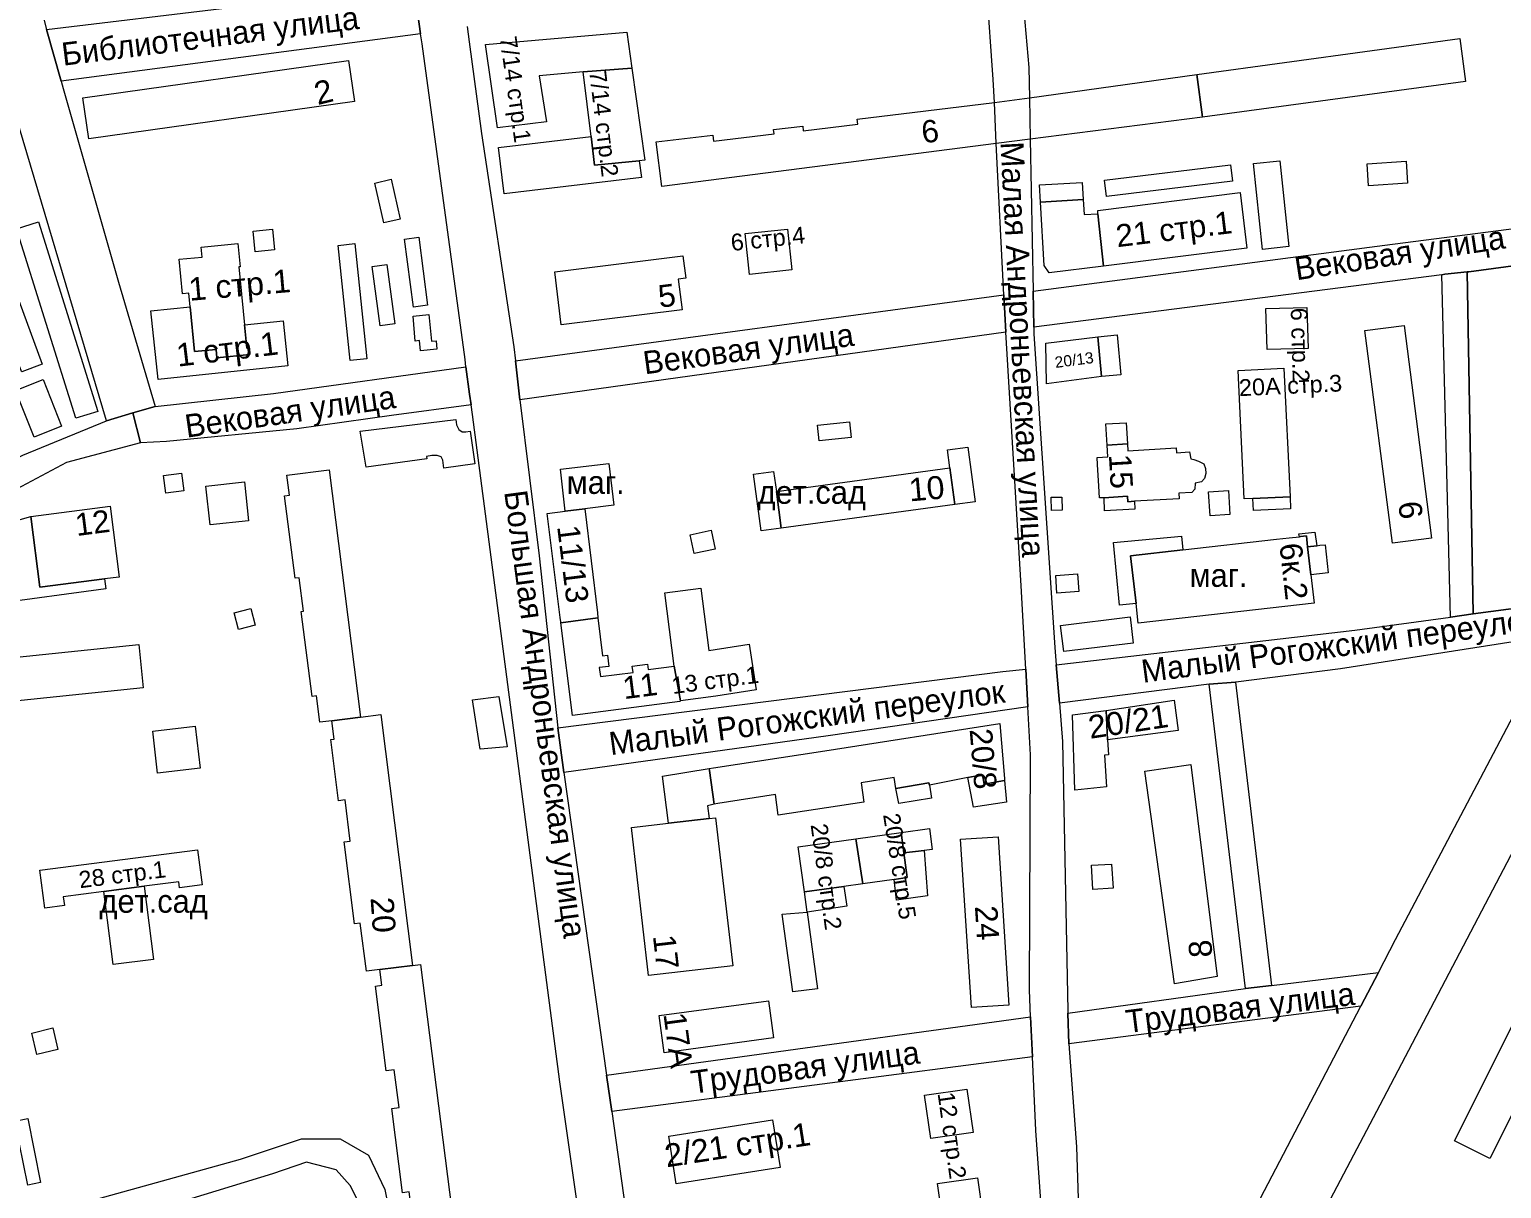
# Model space of a CAD drawing. Header units: metres. Extents: x 9999 to 15101, y 6965 to 11034.
# Drawn here: x 10699.5 to 11160, y 8257.3 to 8619.8 of the extents above; entities that cross this region are included whole.
import ezdxf
from ezdxf.enums import TextEntityAlignment as Align

# ---------------------------------------------------------------- set-up
doc = ezdxf.new("R2010")
doc.units = ezdxf.units.M
doc.header["$MEASUREMENT"] = 0
for name, color, linetype, lineweight in [('Слой 25', 7, 'Continuous', 0), ('Слой 26', 7, 'Continuous', 0), ('Слой 29', 7, 'Continuous', 0), ('Слой 3', 7, 'Continuous', 0), ('Слой 43', 7, 'Continuous', 0), ('Слой 47', 7, 'Continuous', 0), ('Слой 53', 7, 'Continuous', 0), ('Слой 8', 7, 'Continuous', 0), ('Слой 9', 7, 'Continuous', 0)]:
    doc.layers.add(name, color=color, linetype=linetype, lineweight=lineweight)
doc.styles.add('Style-arial', font='arial.shx')
doc.styles.add('Style-p131', font='p131.shx')

msp = doc.modelspace()

# ---------------------------------------------------------------- linework, layer by layer
at = {"layer": 'Слой 25', "color": 8, "linetype": 'Continuous', "lineweight": 0, "flags": 128}
for points in [[(10677.4, 8814.84), (10678.98, 8762.36), (10679.91, 8744.95), (10681.29, 8740.02), (10683.6, 8721.53), (10684.53, 8715.68), (10687.61, 8699.96), (10703.9, 8623.39), (10704.91, 8619.7), (10709.45, 8603.64), (10710.13, 8601.25), (10727.42, 8540.7), (10738.87, 8501.89), (10731.93, 8499.87), (10723.6, 8497.44), (10691.81, 8604.3), (10676.55, 8681.27), (10676.4, 8682.53), (10666.92, 8761.48), (10663.85, 8804.2), (10677.4, 8814.84)], [(10821.9, 8618.42), (10709.45, 8603.64), (10704.91, 8619.7), (10819.8, 8633.57), (10821.9, 8618.42)], [(11141.32, 8543.08), (11013.72, 8526.72), (11013.5, 8537.92), (11123.52, 8552.32), (11250.29, 8568.7), (11243.82, 8556.66), (11149.76, 8544), (11149.3, 8543.95), (11142.24, 8543.2), (11141.32, 8543.08)], [(11004.96, 8525.12), (10852.96, 8504), (10851.54, 8516.16), (11004.37, 8536.81), (11004.96, 8525.12)], [(10812.8, 8499.04), (10783.2, 8494.88), (10742.4, 8490.95), (10734.23, 8490.49), (10731.93, 8499.87), (10738.87, 8501.89), (10775.84, 8505.92), (10836.1, 8514.25), (10837.21, 8505.71), (10837.67, 8502.39), (10812.8, 8499.04)], [(10731.93, 8499.87), (10734.23, 8490.49), (10711.13, 8484.33), (10684.49, 8470.15), (10659.56, 8450.81), (10619.52, 8411.53), (10597.32, 8388.11), (10593.34, 8383.8), (10589.49, 8379.48), (10525.12, 8304.06), (10490.51, 8269.46), (10482.24, 8275.95), (10587.46, 8389.3), (10630.72, 8435.74), (10655.53, 8458), (10678.02, 8477.08), (10697.52, 8486.63), (10723.6, 8497.44), (10731.93, 8499.87)], [(11068.53, 8415.04), (11021.74, 8409.11), (11020.76, 8421.12), (11114.14, 8431.93), (11144.04, 8436), (11151.16, 8437.02), (11182.71, 8441.22), (11176.98, 8430.41), (11109.69, 8419.85), (11076.96, 8415.68), (11076.8, 8415.67), (11068.53, 8415.04)], [(10949.39, 8398.85), (10866.7, 8387.4), (10864.8, 8401.39), (11004, 8419.04), (11011.18, 8419.69), (11011.82, 8408), (10949.39, 8398.85)], [(11024.72, 8302.56), (11024.37, 8312.16), (11079.9, 8319.85), (11088.05, 8320.87), (11121.5, 8324.94), (11116.04, 8314.36), (11024.72, 8302.56)], [(11013.31, 8298.56), (10881.7, 8281.43), (10880.05, 8292.75), (11012.72, 8311.04), (11013.31, 8298.56)]]:
    msp.add_lwpolyline(points, close=True, dxfattribs=at)
for points in [[(11009.39, 8639.84), (11012.16, 8607.84), (11012.34, 8598.39), (11012.58, 8585.41), (11013.5, 8537.92), (11013.72, 8526.72), (11013.76, 8524.64), (11020.32, 8426.56), (11020.76, 8421.12), (11021.74, 8409.11), (11022.72, 8397.12), (11024.32, 8312.96), (11024.37, 8312.16), (11024.72, 8302.56), (11027.04, 8270.4), (11028.32, 8231.52)], [(10871.01, 8252.04), (10865.42, 8290.71), (10838.1, 8499.35), (10837.67, 8502.39), (10837.21, 8505.71), (10836.1, 8514.25), (10835.81, 8516.53), (10822.34, 8615.25), (10821.9, 8618.42), (10819.8, 8633.57)], [(11024, 8138.95), (11014.4, 8275.52), (11013.31, 8298.56), (11012.72, 8311.04), (11012.32, 8319.52), (11012.64, 8392.96), (11011.82, 8408), (11011.18, 8419.69), (11009.76, 8445.76), (11004.96, 8525.12), (11004.37, 8536.81), (11001.98, 8584.1), (11001.37, 8596.89), (11000.96, 8604.16), (11000.96, 8604.16), (10999.04, 8632.32)], [(10836.49, 8620.64), (10837.12, 8615.84), (10840.96, 8587.2), (10851.04, 8520.48), (10851.54, 8516.16), (10852.96, 8504), (10859.04, 8455.2), (10864.8, 8401.39), (10866.7, 8387.4), (10880.05, 8292.75), (10881.7, 8281.43), (10892.12, 8206.75)], [(11182.24, 8398.4), (11123.04, 8285.44), (11043.2, 8133.92), (11019.96, 8086.53), (11018.24, 8077.76), (10994.56, 8084.16), (10994.56, 8084.16), (11012.25, 8117.02), (11020.09, 8131.57), (11024, 8138.95), (11031.29, 8152.69), (11035.23, 8160.12), (11044.77, 8178.13), (11116.04, 8314.36), (11121.5, 8324.94), (11126.85, 8335.25), (11176.98, 8430.41)], [(10696.85, 8247.46), (10765.55, 8266.54), (10784.63, 8272.9), (10796.72, 8272.9), (10805.62, 8267.81), (10810.71, 8257), (10812.32, 8249.12), (10815.04, 8245.92), (10822.24, 8245.76), (10830.43, 8247.46), (10871.01, 8252.04), (10872.54, 8241.1), (10825.98, 8236.65), (10812.62, 8236.01), (10805.62, 8239.83), (10802.44, 8253.18), (10799.9, 8258.27), (10795.52, 8263.2), (10786.24, 8265.6), (10775.52, 8261.92), (10732.64, 8248.8), (10708.44, 8241.2), (10666.22, 8231.33)]]:
    msp.add_lwpolyline(points, dxfattribs=at)
at = {"layer": 'Слой 26', "color": 8, "linetype": 'Continuous', "lineweight": 0, "flags": 128}
for points in [[(11141.32, 8543.08), (11142.24, 8543.2), (11149.3, 8543.95), (11151.16, 8437.02), (11144.04, 8436), (11141.32, 8543.08)], [(11068.53, 8415.04), (11076.8, 8415.67), (11088.05, 8320.87), (11079.9, 8319.85), (11068.53, 8415.04)]]:
    msp.add_lwpolyline(points, close=True, dxfattribs=at)
at = {"layer": 'Слой 3', "color": 8, "linetype": 'Continuous', "lineweight": 0, "flags": 128}
for points in [[(10872.8, 8606.56), (10859.04, 8605.28), (10861.28, 8590.88), (10845.92, 8588.96), (10842.24, 8615.04), (10886.4, 8618.88), (10887.97, 8607.63), (10872.8, 8606.56)], [(11066.51, 8592.34), (11064.68, 8605.67), (11146.95, 8616.96), (11148.79, 8603.52), (11066.51, 8592.34)], [(10801.18, 8597.2), (10718.09, 8585.52), (10716.28, 8598.36), (10799.37, 8610.05), (10801.18, 8597.2)], [(10887.97, 8607.63), (10892, 8578.88), (10890.28, 8578.7), (10876.32, 8577.28), (10875.24, 8586.25), (10872.8, 8606.56), (10887.97, 8607.63)], [(10897.32, 8570.61), (10895.62, 8584.63), (10913.27, 8586.76), (10913.5, 8584.81), (10932.46, 8587.1), (10932.3, 8588.45), (10941.43, 8589.55), (10941.61, 8588.06), (10958.66, 8590.12), (10958.47, 8591.72), (11001.37, 8596.89), (11012.34, 8598.39), (11064.68, 8605.67), (11066.51, 8592.34), (11012.58, 8585.41), (11001.98, 8584.1), (10897.32, 8570.61)], [(10875.24, 8586.25), (10876.32, 8577.28), (10890.28, 8578.7), (10891.04, 8573.44), (10848, 8568.32), (10846.24, 8582.88), (10875.24, 8586.25)], [(11085.28, 8550.99), (11082.43, 8577.83), (11090.64, 8578.7), (11093.49, 8551.86), (11085.28, 8550.99)], [(11130.64, 8571.65), (11118.42, 8570.89), (11117.99, 8577.79), (11130.21, 8578.56), (11130.64, 8571.65)], [(10812.68, 8572.9), (10815.5, 8560.49), (10810.45, 8559.34), (10807.62, 8571.75), (10812.68, 8572.9)], [(11015.84, 8565.76), (11015.52, 8571.14), (11028.8, 8571.94), (11029.12, 8566.56), (11015.84, 8565.76)], [(11033.74, 8562.08), (11035.5, 8545.79), (11018.56, 8543.68), (11016.96, 8545.92), (11015.84, 8565.76), (11029.12, 8566.56), (11029.44, 8561.92), (11033.74, 8562.08)], [(11033.74, 8562.08), (11033.76, 8563.2), (11078.24, 8568.8), (11080.32, 8551.36), (11035.5, 8545.79), (11033.74, 8562.08)], [(10695.52, 8557.44), (10702.33, 8559.58), (10720.9, 8500.34), (10714.09, 8498.21), (10695.52, 8557.44)], [(10776.2, 8550.87), (10770.15, 8550.23), (10769.48, 8556.65), (10775.52, 8557.29), (10776.2, 8550.87)], [(10937.99, 8544.56), (10924.8, 8543.14), (10923.43, 8555.92), (10936.63, 8557.33), (10937.99, 8544.56)], [(10688.86, 8554.87), (10703.57, 8515.06), (10697.11, 8512.67), (10697.04, 8512.85), (10692.6, 8524.86), (10684.81, 8545.97), (10682.69, 8551.7), (10682.4, 8552.48), (10688.86, 8554.87)], [(10753.28, 8551.68), (10764.73, 8552.79), (10765.43, 8545.55), (10765.06, 8545.51), (10766.82, 8527.36), (10767.53, 8520.07), (10768.33, 8520.15), (10768.52, 8518.1), (10758.17, 8517.1), (10757.92, 8519.71), (10751.19, 8519.05), (10749.83, 8533.04), (10749.42, 8537.27), (10747.44, 8537.08), (10746.39, 8547.91), (10753.58, 8548.61), (10753.28, 8551.68)], [(10796.13, 8552.26), (10801.28, 8552.81), (10805.03, 8516.76), (10799.89, 8516.22), (10796.13, 8552.26)], [(10821.39, 8554.78), (10824.07, 8533.54), (10819.67, 8532.95), (10816.89, 8554.22), (10821.39, 8554.78)], [(10863.84, 8544), (10903.97, 8548.98), (10904.83, 8542.02), (10902.49, 8541.73), (10903.69, 8532.08), (10865.9, 8527.4), (10863.84, 8544)], [(10806.79, 8545.67), (10811.34, 8546.28), (10813.8, 8527.67), (10809.24, 8527.07), (10806.79, 8545.67)], [(10766.82, 8527.36), (10778.94, 8528.64), (10780.42, 8514.59), (10739.77, 8510.29), (10737.5, 8531.74), (10749.83, 8533.04), (10751.19, 8519.05), (10757.92, 8519.71), (10758.17, 8517.1), (10768.52, 8518.1), (10768.33, 8520.15), (10767.53, 8520.07), (10766.82, 8527.36)], [(10819.55, 8530.15), (10824.52, 8530.61), (10825.3, 8522.32), (10826.74, 8522.45), (10826.99, 8519.76), (10821.87, 8519.28), (10821.57, 8522.47), (10820.25, 8522.3), (10819.55, 8530.15)], [(11099.16, 8532.84), (11099.52, 8520.02), (11086.7, 8519.66), (11086.34, 8532.48), (11099.16, 8532.84)], [(11034.94, 8511.25), (11033.79, 8523.69), (11039.76, 8524.24), (11040.91, 8511.76), (11034.94, 8511.25)], [(11125.91, 8459.17), (11117.31, 8525.6), (11129.52, 8527.18), (11138.11, 8460.75), (11125.91, 8459.17)], [(11033.79, 8523.69), (11034.94, 8511.25), (11017.66, 8508.97), (11017.53, 8521.66), (11033.79, 8523.69)], [(10695.2, 8506.88), (10703.81, 8510.29), (10709.6, 8495.68), (10700.99, 8492.27), (10695.2, 8506.88)], [(11093.88, 8473.67), (11082.26, 8473.12), (11079.53, 8472.99), (11077.62, 8513.16), (11091.97, 8513.84), (11093.88, 8473.67)], [(10802.96, 8494.16), (10832.88, 8497.76), (10833.12, 8496.16), (10833.84, 8494.64), (10834.88, 8494), (10836.08, 8494), (10837.44, 8494.16), (10838.88, 8483.92), (10829.12, 8482.56), (10828.88, 8485.04), (10828.32, 8486.08), (10827.12, 8486.56), (10825.44, 8486.56), (10823.76, 8486.24), (10823.84, 8485.52), (10804.88, 8482.88), (10802.96, 8494.16)], [(10946.03, 8495.99), (10956.07, 8497.08), (10956.61, 8492.18), (10946.56, 8491.09), (10946.03, 8495.99)], [(11042.99, 8490.18), (11036.66, 8489.81), (11036.27, 8496.4), (11042.6, 8496.77), (11042.99, 8490.18)], [(10987.47, 8482.68), (10986.7, 8488.3), (10993.07, 8489.16), (10995.38, 8472.1), (10989.02, 8471.24), (10987.47, 8482.68)], [(11034.26, 8473.28), (11034.04, 8477.01), (11033.64, 8483.75), (11033.51, 8485.95), (11036.88, 8486.15), (11036.66, 8489.81), (11042.99, 8490.18), (11043.14, 8488.03), (11058.27, 8488.92), (11058.36, 8487.41), (11062.4, 8487.65), (11062.8, 8485.51), (11063.75, 8485.35), (11065.25, 8484.8), (11066.91, 8483.93), (11067.39, 8482.5), (11067.55, 8480.91), (11067.15, 8479.33), (11066.2, 8478.3), (11064.22, 8477.9), (11064.06, 8476), (11063.15, 8474.98), (11059.11, 8474.74), (11059.2, 8473.05), (11045.21, 8472.23), (11043.09, 8472.11), (11042.99, 8473.79), (11035.7, 8473.36), (11034.26, 8473.28)], [(10867.14, 8469.12), (10865.69, 8482.25), (10880.77, 8484.09), (10882.3, 8471.06), (10873.27, 8469.91), (10867.14, 8469.12)], [(10934.73, 8463.86), (10933.18, 8475.31), (10987.47, 8482.68), (10989.02, 8471.24), (10934.73, 8463.86)], [(10741.52, 8480.32), (10747.11, 8481.04), (10747.81, 8475.48), (10742.22, 8474.77), (10741.52, 8480.32)], [(10768.1, 8466.17), (10756.04, 8464.87), (10754.73, 8477.01), (10766.79, 8478.31), (10768.1, 8466.17)], [(10794.08, 8403.61), (10790.33, 8403.14), (10789.29, 8411.4), (10787.94, 8411.22), (10784.57, 8437.82), (10785.23, 8437.9), (10783.92, 8448.32), (10782.61, 8448.15), (10779.35, 8473.92), (10780.88, 8474.11), (10780.08, 8480.4), (10793.32, 8482.07), (10803.1, 8404.76), (10794.08, 8403.61)], [(10933.18, 8475.31), (10934.73, 8463.86), (10928.47, 8463.01), (10926.07, 8480.73), (10932.33, 8481.58), (10933.18, 8475.31)], [(11019.15, 8473.47), (11022.48, 8473.55), (11022.58, 8469.46), (11019.26, 8469.37), (11019.15, 8473.47)], [(11035.7, 8473.36), (11042.99, 8473.79), (11043.09, 8472.11), (11045.21, 8472.23), (11045.36, 8469.74), (11035.84, 8469.2), (11035.7, 8473.36)], [(11075.07, 8468.08), (11068.86, 8467.69), (11068.39, 8475.2), (11074.6, 8475.59), (11075.07, 8468.08)], [(11082.26, 8473.12), (11093.88, 8473.67), (11094.06, 8469.87), (11082.44, 8469.32), (11082.26, 8473.12)], [(10727.6, 8448.54), (10722.99, 8447.95), (10702.83, 8445.34), (10699.97, 8467.47), (10724.74, 8470.67), (10727.6, 8448.54)], [(10877.39, 8435.78), (10865.81, 8434.19), (10865.77, 8434.5), (10865.6, 8435.87), (10861.52, 8468.46), (10867.14, 8469.12), (10873.27, 8469.91), (10877.2, 8437.31), (10877.39, 8435.78)], [(10914, 8457.3), (10907.46, 8455.9), (10906.2, 8461.76), (10912.74, 8463.16), (10914, 8457.3)], [(11060.29, 8457.02), (11044.01, 8455.18), (11045.69, 8440.27), (11040.54, 8439.78), (11038.69, 8459.37), (11059.88, 8461.37), (11060.29, 8457.02)], [(11098.99, 8461.4), (11099.37, 8458.03), (11099.58, 8456.21), (11100.36, 8449.28), (11101.37, 8440.34), (11046.39, 8434.12), (11045.69, 8440.27), (11044.01, 8455.18), (11060.29, 8457.02), (11089.63, 8460.34), (11093.6, 8460.79), (11096.8, 8461.15), (11097.13, 8461.19), (11098.99, 8461.4)], [(11102.22, 8458.35), (11099.37, 8458.03), (11098.99, 8461.4), (11097.13, 8461.19), (11096.8, 8461.15), (11096.64, 8462.08), (11101.6, 8462.56), (11102.22, 8458.35)], [(11103.2, 8458.47), (11104.81, 8458.65), (11105.8, 8449.89), (11100.36, 8449.28), (11099.58, 8456.21), (11099.37, 8458.03), (11102.22, 8458.35), (11103.2, 8458.47)], [(11027.79, 8444), (11020.96, 8443.52), (11020.58, 8449.03), (11027.41, 8449.51), (11027.79, 8444)], [(10912.01, 8425.61), (10924.66, 8427.57), (10926.86, 8413.3), (10914.22, 8411.35), (10903.15, 8409.88), (10901.23, 8420.69), (10898.34, 8443.56), (10909.56, 8445.06), (10912.01, 8425.61)], [(10763.61, 8437.38), (10768.83, 8438.75), (10770.2, 8433.54), (10764.98, 8432.16), (10763.61, 8437.38)], [(10901.23, 8420.69), (10903.15, 8409.88), (10902.94, 8409.6), (10869.39, 8405.29), (10865.81, 8434.19), (10877.39, 8435.78), (10878.85, 8423.89), (10880.32, 8424.08), (10880.75, 8420.6), (10877.79, 8420.24), (10878.14, 8417.4), (10888.38, 8418.66), (10888.13, 8420.72), (10892.91, 8421.31), (10893.12, 8419.62), (10901.23, 8420.69)], [(11022.08, 8433.44), (11043.82, 8436.08), (11044.81, 8427.92), (11023.07, 8425.28), (11022.08, 8433.44)], [(10733.75, 8427.49), (10735.16, 8413.89), (10650.68, 8405.16), (10649.28, 8418.75), (10733.75, 8427.49)], [(10846.32, 8411.23), (10848.96, 8395.5), (10840.49, 8394.73), (10838.18, 8410.14), (10846.32, 8411.23)], [(11058.9, 8400.52), (11036.8, 8397.6), (11036.32, 8406.81), (11057.64, 8410.06), (11058.9, 8400.52)], [(10809.42, 8405.56), (10819.35, 8327.1), (10809.14, 8325.81), (10804.93, 8325.28), (10803.03, 8340.3), (10801.24, 8340.07), (10797.99, 8365.71), (10799.89, 8365.95), (10798.26, 8378.85), (10796.21, 8378.59), (10793.79, 8397.74), (10794.81, 8397.87), (10794.08, 8403.61), (10803.1, 8404.76), (10809.42, 8405.56)], [(11026.59, 8381.93), (11025.78, 8405.45), (11036.32, 8406.81), (11036.8, 8397.6), (11037.04, 8392.93), (11035.78, 8392.84), (11036.5, 8382.93), (11026.59, 8381.93)], [(10751.38, 8401.9), (10752.92, 8388.83), (10739.63, 8387.27), (10738.09, 8400.34), (10751.38, 8401.9)], [(10912.16, 8388.64), (10913.5, 8388.84), (10948.4, 8394.16), (11003.04, 8402.8), (11004.51, 8385.54), (11004.56, 8384.96), (10998.16, 8383.76), (10997.68, 8386.72), (10993.08, 8385.84), (10981.04, 8383.52), (10980.88, 8384.24), (10970.56, 8382.48), (10970.08, 8385.92), (10959.76, 8384.24), (10960.56, 8378.16), (10933.76, 8374.08), (10932.88, 8380.56), (10914.9, 8377.71), (10913.68, 8377.52), (10912.32, 8388.08), (10912.16, 8388.64)], [(10913.68, 8377.52), (10911.68, 8376.96), (10912.16, 8373.08), (10899.43, 8371.59), (10897.6, 8386.24), (10912.16, 8388.64), (10912.32, 8388.08), (10913.68, 8377.52)], [(11004.56, 8384.96), (11005.2, 8378.16), (10994.88, 8376.64), (10993.08, 8385.84), (10997.68, 8386.72), (10998.16, 8383.76), (11004.56, 8384.96)], [(11048.48, 8387.84), (11062.88, 8389.92), (11071.04, 8323.68), (11057.76, 8321.37), (11048.48, 8387.84)], [(10970.56, 8382.48), (10980.88, 8384.24), (10981.04, 8383.52), (10981.74, 8379.39), (10971.45, 8377.69), (10970.56, 8382.48)], [(10887.84, 8370.24), (10899.43, 8371.59), (10912.16, 8373.08), (10914.13, 8373.3), (10919.53, 8326.98), (10893.23, 8323.92), (10887.84, 8370.24)], [(10958, 8366.67), (10972.19, 8368.64), (10973.1, 8362.29), (10974.15, 8354.59), (10970.06, 8354.02), (10960.23, 8352.65), (10958, 8366.67)], [(10973.1, 8362.29), (10972.19, 8368.64), (10981.13, 8369.92), (10981.89, 8363.36), (10979.38, 8363.04), (10973.1, 8362.29)], [(10994.2, 8313.96), (10990.78, 8366.55), (11002.52, 8367.31), (11005.94, 8314.72), (10994.2, 8313.96)], [(10722.79, 8350.21), (10710.12, 8348.57), (10710.47, 8345.84), (10704.36, 8345.04), (10702.82, 8356.87), (10752.15, 8363.26), (10753.58, 8352.28), (10746.51, 8351.37), (10746.27, 8353.25), (10735.39, 8351.84), (10722.79, 8350.21)], [(10958, 8366.67), (10960.23, 8352.65), (10954.29, 8351.83), (10941.96, 8350.11), (10940, 8364.16), (10958, 8366.67)], [(10970.06, 8354.02), (10974.15, 8354.59), (10973.1, 8362.29), (10979.38, 8363.04), (10980.5, 8348.82), (10970.72, 8347.56), (10970.06, 8354.02)], [(11031.73, 8358.41), (11038.04, 8358.79), (11038.49, 8351.23), (11032.19, 8350.85), (11031.73, 8358.41)], [(10735.39, 8351.84), (10738.35, 8328.99), (10725.76, 8327.36), (10722.79, 8350.21), (10735.39, 8351.84)], [(10942.78, 8343.74), (10941.94, 8350.1), (10954.29, 8351.83), (10955.18, 8345.6), (10942.78, 8343.74)], [(10934.95, 8343.16), (10942.78, 8343.74), (10946.01, 8319.83), (10938.33, 8318.86), (10934.95, 8343.16)], [(11178.51, 8338.41), (11189.6, 8332.83), (11156.37, 8266.71), (11145.28, 8272.28), (11178.51, 8338.41)], [(10831.62, 8250.47), (10819.22, 8248.9), (10818.28, 8256.28), (10816.19, 8256.01), (10812.85, 8282.4), (10815.16, 8282.69), (10813.67, 8294.47), (10811.13, 8294.15), (10807.77, 8320.66), (10809.76, 8320.91), (10809.14, 8325.81), (10819.35, 8327.1), (10821.88, 8327.42), (10831.62, 8250.47)], [(10896.52, 8311.41), (10930.69, 8316.06), (10932.28, 8304.44), (10898.1, 8299.79), (10896.52, 8311.41)], [(10701.87, 8299.29), (10700.27, 8305.98), (10706.84, 8307.56), (10708.45, 8300.86), (10701.87, 8299.29)], [(10981.5, 8273), (10979.56, 8286.56), (10992.79, 8288.44), (10994.72, 8274.89), (10981.5, 8273)], [(10699, 8258.45), (10695.02, 8278.46), (10699.06, 8279.26), (10703.04, 8259.25), (10699, 8258.45)], [(10934.33, 8263.88), (10901.89, 8258.78), (10899.53, 8273.75), (10931.98, 8278.85), (10934.33, 8263.88)], [(10993.02, 8192.64), (10983.63, 8258.89), (10996.13, 8260.66), (11005.52, 8194.41), (10993.02, 8192.64)]]:
    msp.add_lwpolyline(points, close=True, dxfattribs=at)
at = {"layer": 'Слой 43', "color": 8, "linetype": 'Continuous', "lineweight": 0, "flags": 128}
msp.add_lwpolyline([(10693.7, 8446.16), (10692.37, 8455.53), (10683.76, 8454.54), (10694.45, 8465.95), (10699.97, 8467.47), (10702.83, 8445.34), (10722.99, 8447.95), (10723.41, 8444.87), (10688.02, 8440.09), (10688.28, 8440.21), (10689.1, 8440.73), (10689.93, 8441.38), (10690.62, 8442.08), (10691.19, 8442.72), (10691.78, 8443.55), (10692.16, 8444.25), (10692.6, 8445.22), (10692.91, 8446.09), (10693.7, 8446.16)], close=True, dxfattribs=at)
at = {"layer": 'Слой 47', "color": 8, "linetype": 'Continuous', "lineweight": 0, "flags": 128}
msp.add_lwpolyline([(11151.16, 8437.02), (11149.3, 8543.95), (11149.76, 8544), (11243.82, 8556.66), (11241, 8551.4), (11221.02, 8513.99), (11182.71, 8441.22), (11151.16, 8437.02)], close=True, dxfattribs=at)
at = {"layer": 'Слой 53', "color": 8, "linetype": 'Continuous', "lineweight": 0, "flags": 128}
msp.add_lwpolyline([(11035.81, 8572.64), (11075.2, 8577.45), (11075.83, 8572.33), (11036.43, 8567.52), (11035.81, 8572.64)], close=True, dxfattribs=at)

# ---------------------------------------------------------------- texts
at = {"layer": 'Слой 29', "color": 8, "linetype": 'Continuous', "lineweight": 0, "style": 'Style-p131'}
for s, rotation, p in [('Библиотечная улица', 7.1, (10710.08, 8608.4)), ('Малая Андроньевская улица', 273, (11003.27, 8584.5)), ('Вековая улица', 8.7, (11095.91, 8541.32)), ('Вековая улица', 7.8, (10892.03, 8511.9)), ('Вековая улица', 8.1, (10748.72, 8492.1)), ('Большая Андроньевская улица', 277.6, (10848.03, 8475.19)), ('Малый Рогожский переулок', 7.6, (11047.86, 8415.46)), ('Малый Рогожский переулок', 7.6, (10881.35, 8392.84)), ('Трудовая улица', 7.1, (11042.91, 8305.92)), ('Трудовая улица', 7.6, (10906.96, 8286.95))]:
    msp.add_text(s, height=7.2, rotation=rotation, dxfattribs=at).set_placement(p)
at = {"layer": 'Слой 8', "color": 8, "linetype": 'Continuous', "lineweight": 0, "style": 'Style-p131'}
for s, p in [('маг.', (10867.56, 8474.55)), ('дет.сад', (10927.34, 8471.45)), ('маг.', (11062.4, 8445.48)), ('дет.сад', (10721.46, 8343.58))]:
    msp.add_text(s, height=7.2, dxfattribs=at).set_placement(p)
at = {"layer": 'Слой 9', "color": 8, "linetype": 'Continuous', "lineweight": 0, "style": 'Style-arial'}
for s, height, rotation, p in [('7/14 стр.1', 5.25, 278, (10851.57, 8601.03)), ('6', 7, 7.3, (10981.26, 8587.95)), ('21 стр.1', 7, 7, (11057.53, 8557.36)), ('6 стр.4', 5.25, 6.1, (10930.52, 8554.33)), ('5', 7, 7, (10898.93, 8536.55)), ('20/13', 3.5, 7.5, (11026.34, 8516.44)), ('15', 7, 273.3, (11040.99, 8481.58)), ('11', 7, 7.3, (10890.52, 8414.51)), ('13 стр.1', 5.25, 7.5, (10914.04, 8416.34)), ('20/8', 7, 274.8, (10997.91, 8391.72)), ('20/8 стр.5', 5.25, 279, (10971.76, 8358.13)), ('20/8 стр.2', 5.25, 277.9, (10948.79, 8354.85)), ('28 стр.1', 5.25, 7.3, (10728.58, 8355.58))]:
    msp.add_text(s, height=height, rotation=rotation, dxfattribs=at).set_placement(p, align=Align.MIDDLE_CENTER)
for s, height, rotation, p in [('7/14 стр.2', 5.25, 276.8, (10874.64, 8606.69)), ('6 стр.2', 5.25, 271.6, (11094.08, 8532.69)), ('20А стр.3', 5.25, 2.7, (11078.01, 8505.09)), ('12', 7, 7.3, (10714.3, 8461.35)), ('11/13', 7, 277.1, (10864.59, 8464.33)), ('6к.2', 7, 276.4, (11090.53, 8458.82)), ('24', 7, 273.7, (10995.28, 8345.59)), ('17', 7, 276.6, (10894.55, 8336.33)), ('17А', 7, 277.7, (10897.84, 8311.91)), ('12 стр.2', 5.25, 278.1, (10983.6, 8287.13))]:
    msp.add_text(s, height=height, rotation=rotation, dxfattribs=at).set_placement(p)
for s, rotation, p in [('2', 14, (10787.94, 8603.06)), ('1 стр.1', 5, (10749.01, 8542.07)), ('1 стр.1', 7, (10745.07, 8521.44)), ('10', 5, (10974.29, 8479.35)), ('6', 277.3, (11134.81, 8472.74)), ('20/21', 8.6, (11030.25, 8405.07)), ('20', 274, (10813.42, 8348.72)), ('8', 94, (11062.42, 8329.28)), ('2/21 стр.1', 8.8, (10897.74, 8271.07))]:
    msp.add_text(s, height=7.2, rotation=rotation, dxfattribs=at).set_placement(p, align=Align.TOP_LEFT)

doc.saveas('drawing.dxf')
